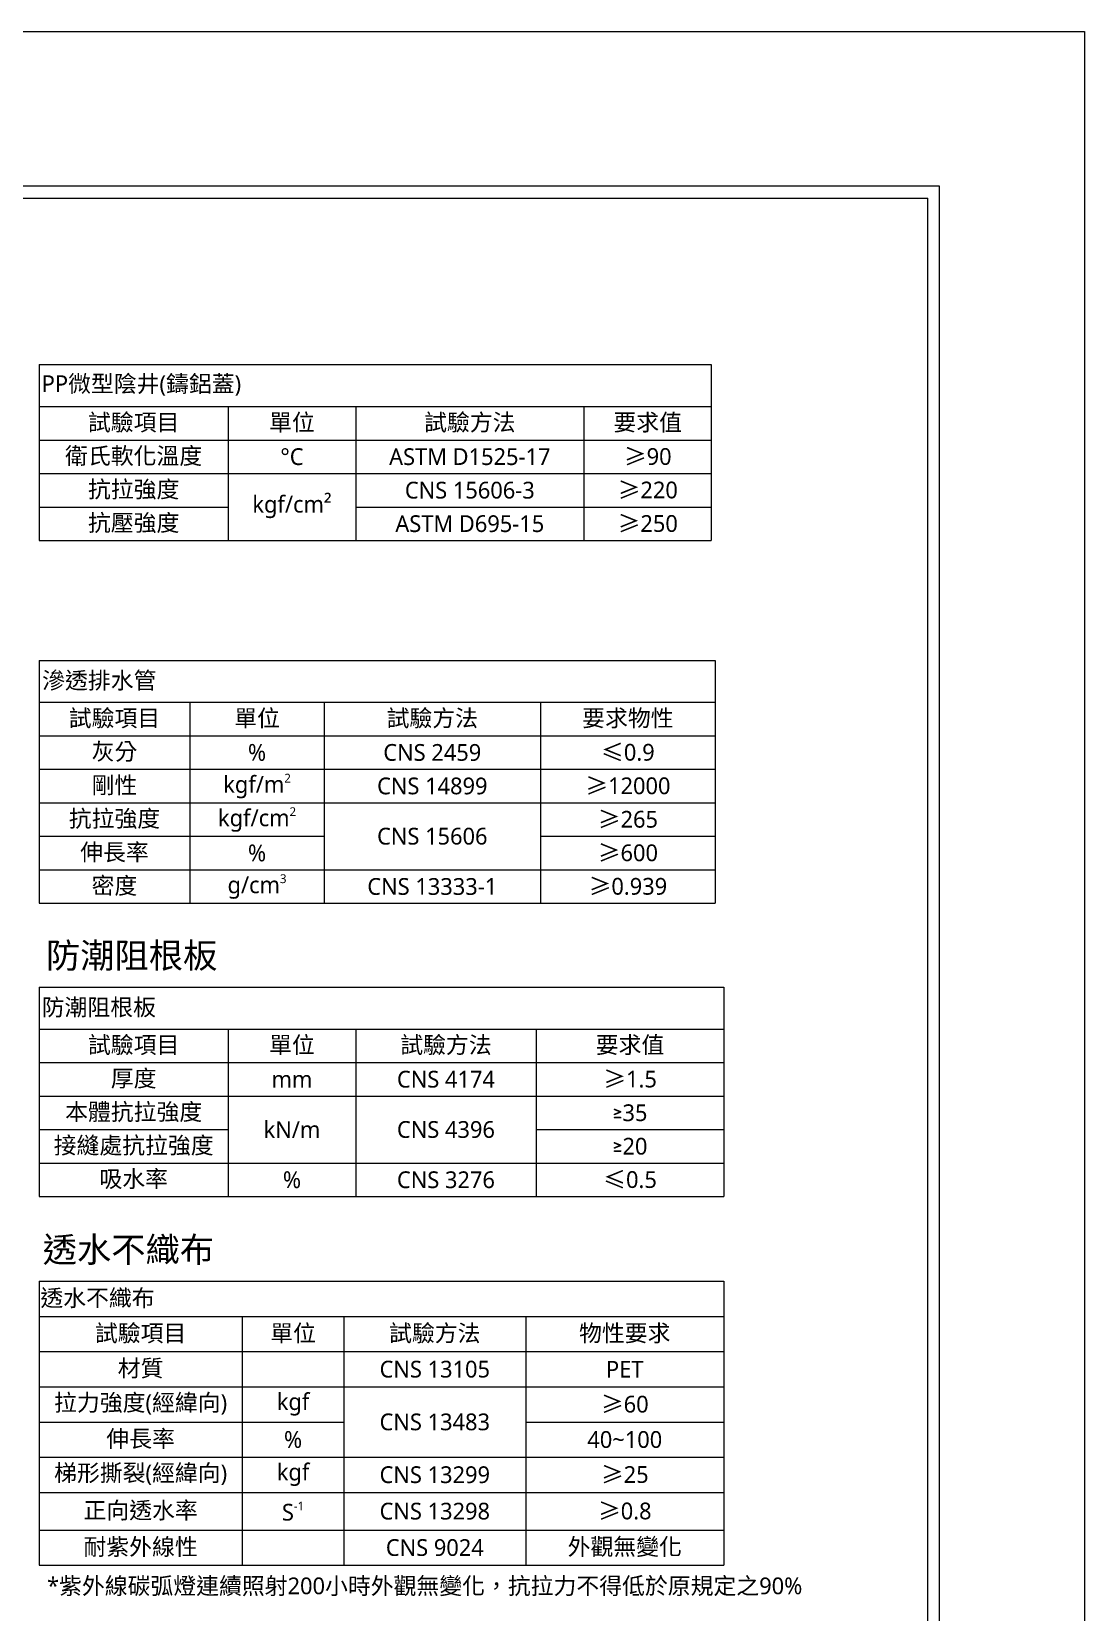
# Model space of a CAD drawing. Header units: millimetres. Extents: x 3083 to 7283, y 663 to 4579.
# Drawn here: x 6026 to 7283, y 2692 to 4579 of the extents above; entities that cross this region are included whole.
import ezdxf

# ---------------------------------------------------------------- set-up
doc = ezdxf.new("R2010")
doc.units = ezdxf.units.MM
doc.styles.get("Standard").update_dxf_attribs({"font": 'arial.ttf'})
doc.styles.add('微軟正黑體-20', font='Microsoft JhengHei.ttf', dxfattribs={"height": 20})

msp = doc.modelspace()

# ---------------------------------------------------------------- linework, layer by layer
at = {"lineweight": 5}
for p, q in [((3083.3, 4578.9), (7283.3, 4578.9)), ((7283.3, 4578.9), (7283.3, 1608.9)), ((3270.3, 4380.1), (7096.2, 4380.1)), ((7096.2, 1808.7), (7096.2, 4380.1)), ((6035.4, 4181.4, -163.2), (6837.8, 4181.4, -163.2)), ((6035.4, 4181.4, -163.2), (6035.4, 3971.4, -163.2)), ((6837.8, 4181.4, -163.2), (6837.8, 3971.4, -163.2)), ((6035.4, 4131.4, -163.2), (6837.8, 4131.4, -163.2)), ((6261.2, 4131.4, -163.2), (6261.2, 3971.4, -163.2)), ((6413.4, 4131.4, -163.2), (6413.4, 3971.4, -163.2)), ((6685.7, 4131.4, -163.2), (6685.7, 3971.4, -163.2)), ((6035.4, 4091.4, -163.2), (6837.8, 4091.4, -163.2)), ((6035.4, 4051.4, -163.2), (6837.8, 4051.4, -163.2)), ((6035.4, 4011.4, -163.2), (6261.2, 4011.4, -163.2)), ((6413.4, 4011.4, -163.2), (6837.8, 4011.4, -163.2)), ((6035.4, 3971.4, -163.2), (6837.8, 3971.4, -163.2)), ((6035.4, 3828.3, -163.2), (6842.6, 3828.3, -163.2)), ((6035.4, 3828.3, -163.2), (6035.4, 3538.3, -163.2)), ((6842.6, 3828.3, -163.2), (6842.6, 3538.3, -163.2)), ((6035.4, 3778.3, -163.2), (6842.6, 3778.3, -163.2)), ((6215.5, 3778.3, -163.2), (6215.5, 3538.3, -163.2)), ((6375.7, 3778.3, -163.2), (6375.7, 3538.3, -163.2)), ((6634, 3778.3, -163.2), (6634, 3538.3, -163.2)), ((6035.4, 3738.3, -163.2), (6842.6, 3738.3, -163.2)), ((6035.4, 3698.3, -163.2), (6842.6, 3698.3, -163.2)), ((6035.4, 3658.3, -163.2), (6842.6, 3658.3, -163.2)), ((6035.4, 3618.3, -163.2), (6375.7, 3618.3, -163.2)), ((6634, 3618.3, -163.2), (6842.6, 3618.3, -163.2)), ((6035.4, 3578.3, -163.2), (6842.6, 3578.3, -163.2)), ((6035.4, 3538.3, -163.2), (6842.6, 3538.3, -163.2)), ((6035.4, 3438.2, -163.2), (6853, 3438.2, -163.2)), ((6035.4, 3438.2, -163.2), (6035.4, 3188.2, -163.2)), ((6853, 3438.2, -163.2), (6853, 3188.2, -163.2)), ((6035.4, 3388.2, -163.2), (6853, 3388.2, -163.2)), ((6261.2, 3388.2, -163.2), (6261.2, 3188.2, -163.2)), ((6413.4, 3388.2, -163.2), (6413.4, 3188.2, -163.2)), ((6628.9, 3388.2, -163.2), (6628.9, 3188.2, -163.2)), ((6035.4, 3348.2, -163.2), (6853, 3348.2, -163.2)), ((6035.4, 3308.2, -163.2), (6853, 3308.2, -163.2)), ((6035.4, 3268.2, -163.2), (6261.2, 3268.2, -163.2)), ((6628.9, 3268.2, -163.2), (6853, 3268.2, -163.2)), ((6035.4, 3228.2, -163.2), (6853, 3228.2, -163.2)), ((6035.4, 3188.2, -163.2), (6853, 3188.2, -163.2)), ((6035.4, 3087.1, -163.2), (6853, 3087.1, -163.2)), ((6035.4, 3087.1, -163.2), (6035.4, 2748.1, -163.2)), ((6853, 3087.1, -163.2), (6853, 2748.1, -163.2)), ((6035.4, 3045.1, -163.2), (6853, 3045.1, -163.2)), ((6277.8, 3045.1, -163.2), (6277.8, 2748.1, -163.2)), ((6399.4, 3045.1, -163.2), (6399.4, 2748.1, -163.2)), ((6616.3, 3045.1, -163.2), (6616.3, 2748.1, -163.2)), ((6035.4, 3003.1, -163.2), (6853, 3003.1, -163.2)), ((6035.4, 2961.1, -163.2), (6853, 2961.1, -163.2)), ((6035.4, 2919.1, -163.2), (6399.4, 2919.1, -163.2)), ((6616.3, 2919.1, -163.2), (6853, 2919.1, -163.2)), ((6035.4, 2877.1, -163.2), (6853, 2877.1, -163.2)), ((6035.4, 2835.1, -163.2), (6853, 2835.1, -163.2)), ((6035.4, 2790.1, -163.2), (6853, 2790.1, -163.2)), ((6035.4, 2748.1, -163.2), (6853, 2748.1, -163.2))]:
    msp.add_line(p, q, dxfattribs=at)
at = {"color": 4, "lineweight": 5}
for p, q in [((7110.5, 4394.3), (3256.1, 4394.3)), ((7110.5, 1794.4), (7110.5, 4394.3))]:
    msp.add_line(p, q, dxfattribs=at)

# ---------------------------------------------------------------- texts
at = {"lineweight": 5, "style": '微軟正黑體-20'}
for s, height, p in [('防潮阻根板', 30, (6043.6, 3461, -163.2)), ('透水不織布', 30, (6039.7, 3109.9, -163.2)), ('*紫外線碳弧燈連續照射200小時外觀無變化，抗拉力不得低於原規定之90%%%', 20, (6044.9, 2713.5, -163.2))]:
    msp.add_text(s, height=height, dxfattribs=at).set_placement(p)
at = {"lineweight": 5, "char_height": 20, "style": '微軟正黑體-20'}
for s, insert, width, attachment_point in [('PP微型陰井(鑄鋁蓋)', (6038.5, 4156.4, -163.2), 232.195, 4), ('{\\fMicrosoft JhengHei|b0|i0|c136|p34;試驗項目}', (6148.3, 4111.4, -163.2), 219.522, 5), ('{\\fMicrosoft JhengHei|b0|i0|c136|p34;單位}', (6337.3, 4111.4, -163.2), 146.031, 5), ('{\\fMicrosoft JhengHei|b0|i0|c136|p34;試驗方法}', (6549.6, 4111.4, -163.2), 266.043, 5), ('{\\fMicrosoft JhengHei|b0|i0|c136|p34;要求值}', (6762, 4111.4, -163.2), 193.458, 5), ('{\\fMicrosoft JhengHei|b0|i0|c136|p34;衛氏軟化溫度}', (6148.3, 4071.4, -163.2), 219.522, 5), ('%%D{\\fMicrosoft JhengHei|b0|i0|c136|p34;C}', (6337.3, 4071.4, -163.2), 146.031, 5), ('{\\fMicrosoft JhengHei|b0|i0|c136|p34;ASTM D1525-17}', (6549.6, 4071.4, -163.2), 266.043, 5), ('{\\fSimSun|b0|i0|c134|p2;≥\\fMicrosoft JhengHei|b0|i0|c136|p34;90}', (6762, 4071.4, -163.2), 193.458, 5), ('{\\fMicrosoft JhengHei|b0|i0|c136|p34;抗拉強度}', (6148.3, 4031.4, -163.2), 219.522, 5), ('{\\fMicrosoft JhengHei|b0|i0|c136|p34;CNS 15606-3}', (6549.6, 4031.4, -163.2), 266.043, 5), ('{\\fSimSun|b0|i0|c134|p2;≥\\fMicrosoft JhengHei|b0|i0|c136|p34;220}', (6762, 4031.4, -163.2), 193.458, 5), ('{\\fMicrosoft JhengHei|b0|i0|c136|p34;kgf/cm}²', (6337.3, 4011.4, -163.2), 146.031, 5), ('{\\fMicrosoft JhengHei|b0|i0|c136|p34;抗壓強度}', (6148.3, 3991.4, -163.2), 219.522, 5), ('{\\fMicrosoft JhengHei|b0|i0|c136|p34;ASTM D695-15}', (6549.6, 3991.4, -163.2), 266.043, 5), ('{\\fSimSun|b0|i0|c134|p2;≥\\fMicrosoft JhengHei|b0|i0|c136|p34;250}', (6762, 3991.4, -163.2), 193.458, 5), ('滲透排水管', (6039.1, 3803.3, -163.2), 799.885, 4), ('試驗項目', (6125.4, 3758.3, -163.2), 172.738, 5), ('單位', (6295.6, 3758.3, -163.2), 152.839, 5), ('試驗方法', (6504.8, 3758.3, -163.2), 250.971, 5), ('要求物性', (6738.3, 3758.3, -163.2), 201.316, 5), ('灰分', (6125.4, 3718.3, -163.2), 172.738, 5), ('\\A1;%', (6295.6, 3718.3, -163.2), 152.839, 5), ('CNS 2459', (6504.8, 3718.3, -163.2), 250.971, 5), ('{\\fSimSun|b0|i0|c134|p2;\\C256;≤\\fMicrosoft JhengHei|b0|i0|c136|p34;0.9}', (6738.3, 3718.3, -163.2), 201.316, 5), ('剛性', (6125.4, 3678.3, -163.2), 172.738, 5), ('\\A1;kgf/m{\\H0.525x;\\S2^ ;}', (6295.6, 3678.3, -163.2), 152.839, 5), ('CNS 14899', (6504.8, 3678.3, -163.2), 251.521, 5), ('{\\fSimSun|b0|i0|c134|p2;≥}12000', (6738.3, 3678.3, -163.2), 201.316, 5), ('抗拉強度', (6125.4, 3638.3, -163.2), 172.738, 5), ('\\A1;kgf/cm{\\H0.525x;\\S2^ ;}', (6295.6, 3638.3, -163.2), 152.839, 5), ('{\\fSimSun|b0|i0|c134|p2;≥}265', (6738.3, 3638.3, -163.2), 201.316, 5), ('CNS 15606', (6504.8, 3618.3, -163.2), 250.971, 5), ('伸長率', (6125.4, 3598.3, -163.2), 172.738, 5), ('%', (6295.6, 3598.3, -163.2), 152.839, 5), ('{\\fSimSun|b0|i0|c134|p2;≥}600', (6738.3, 3598.3, -163.2), 201.316, 5), ('密度', (6125.4, 3558.3, -163.2), 172.738, 5), ('\\A1;g/cm{\\H0.525x;\\S3^ ;}', (6295.6, 3558.3, -163.2), 152.839, 5), ('CNS 13333-1', (6504.8, 3558.3, -163.2), 250.971, 5), ('{\\fSimSun|b0|i0|c134|p2;≥}0.939', (6738.3, 3558.3, -163.2), 201.316, 5), ('防潮阻根板', (6038.5, 3413.2, -163.2), 811.322, 4), ('{\\fMicrosoft JhengHei|b0|i0|c136|p34;試驗項目}', (6148.3, 3368.2, -163.2), 219.522, 5), ('{\\fMicrosoft JhengHei|b0|i0|c136|p34;單位}', (6337.3, 3368.2, -163.2), 146.031, 5), ('{\\fMicrosoft JhengHei|b0|i0|c136|p34;試驗方法}', (6521.1, 3368.2, -163.2), 209.181, 5), ('{\\fMicrosoft JhengHei|b0|i0|c136|p34;要求值}', (6740.9, 3368.2, -163.2), 217.878, 5), ('{\\fMicrosoft JhengHei|b0|i0|c136|p34;厚度}', (6148.3, 3328.2, -163.2), 219.522, 5), ('{\\fMicrosoft JhengHei|b0|i0|c136|p34;mm}', (6337.3, 3328.2, -163.2), 146.031, 5), ('{\\fMicrosoft JhengHei|b0|i0|c136|p34;CNS 4174}', (6521.1, 3328.2, -163.2), 209.181, 5), ('{\\fSimSun|b0|i0|c134|p2;≥}1.5', (6740.9, 3328.2, -163.2), 217.878, 5), ('{\\fMicrosoft JhengHei|b0|i0|c136|p34;本體抗拉強度}', (6148.3, 3288.2, -163.2), 219.522, 5), ('≥35', (6740.9, 3288.2, -163.2), 217.878, 5), ('{\\fMicrosoft JhengHei|b0|i0|c136|p34;kN/m}', (6337.3, 3268.2, -163.2), 146.031, 5), ('{\\fMicrosoft JhengHei|b0|i0|c136|p34;CNS 4396}', (6521.1, 3268.2, -163.2), 209.181, 5), ('{\\fMicrosoft JhengHei|b0|i0|c136|p34;接縫處抗拉強度}', (6148.3, 3248.2, -163.2), 219.522, 5), ('≥20', (6740.9, 3248.2, -163.2), 217.878, 5), ('{\\fMicrosoft JhengHei|b0|i0|c136|p34;吸水率}', (6148.3, 3208.2, -163.2), 219.522, 5), ('{\\fMicrosoft JhengHei|b0|i0|c136|p34;%}', (6337.3, 3208.2, -163.2), 146.031, 5), ('{\\fMicrosoft JhengHei|b0|i0|c136|p34;CNS 3276}', (6521.1, 3208.2, -163.2), 209.181, 5), ('{\\fSimSun|b0|i0|c134|p2;≤\\fMicrosoft JhengHei|b0|i0|c136|p34;0.5}', (6740.9, 3208.2, -163.2), 217.878, 5), ('{\\C256;透水不織布}', (6036.9, 3066.1, -163.2), 770.955, 4), ('{\\C256;試驗項目}', (6156.6, 3024.1, -163.2), 239.424, 5), ('單位', (6338.6, 3024.1, -163.2), 118.521, 5), ('試驗方法', (6507.8, 3024.1, -163.2), 213.977, 5), ('物性要求', (6734.6, 3024.1, -163.2), 190.033, 5), ('材質', (6156.6, 2982.1, -163.2), 239.424, 5), ('CNS 13105', (6507.8, 2982.1, -163.2), 213.977, 5), ('PET', (6734.6, 2982.1, -163.2), 190.033, 5), ('{\\C256;拉力強度(經緯向)}', (6156.6, 2940.1, -163.2), 239.424, 5), ('kgf', (6338.6, 2940.1, -163.2), 118.521, 5), ('{\\fSimSun|b0|i0|c134|p2;≥}60', (6734.6, 2940.1, -163.2), 190.033, 5), ('CNS 13483', (6507.8, 2919.1, -163.2), 213.977, 5), ('{\\C256;伸長率}', (6156.6, 2898.1, -163.2), 239.424, 5), ('{\\C256;40~100}', (6734.6, 2898.1, -163.2), 190.033, 5), ('{\\C256;梯形撕裂(經緯向)}', (6156.6, 2856.1, -163.2), 239.424, 5), ('kgf', (6338.6, 2856.1, -163.2), 118.521, 5), ('CNS 13299', (6507.8, 2856.1, -163.2), 213.977, 5), ('{\\fSimSun|b0|i0|c134|p2;≥}25', (6734.6, 2856.1, -163.2), 190.033, 5), ('{\\C256;正向透水率}', (6156.6, 2812.6, -163.2), 239.424, 5), ('\\A1;{\\C256;S\\H0.525x;\\S-1^ ;}', (6338.6, 2812.6, -163.2), 118.521, 5), ('CNS 13298', (6507.8, 2812.6, -163.2), 213.977, 5), ('{\\C256;耐紫外線性}', (6156.6, 2769.1, -163.2), 239.424, 5), ('CNS 9024', (6507.8, 2769.1, -163.2), 213.977, 5), ('{\\C256;外觀無變化}', (6734.6, 2769.1, -163.2), 190.033, 5)]:
    msp.add_mtext(s, dxfattribs=dict(at, insert=insert, width=width, attachment_point=attachment_point))
at = {"lineweight": 5, "char_height": 20, "attachment_point": 5}
for s, insert, width in [('{\\fMicrosoft JhengHei|b0|i0|c136|p34;\\C256;%}', (6338.6, 2898.1, -163.2), 118.521), ('{\\fSimSun|b0|i0|c134|p2;≥\\fMicrosoft JhengHei|b0|i0|c136|p34;0.8}', (6734.6, 2812.6, -163.2), 190.033)]:
    msp.add_mtext(s, dxfattribs=dict(at, insert=insert, width=width))

doc.saveas('drawing.dxf')
